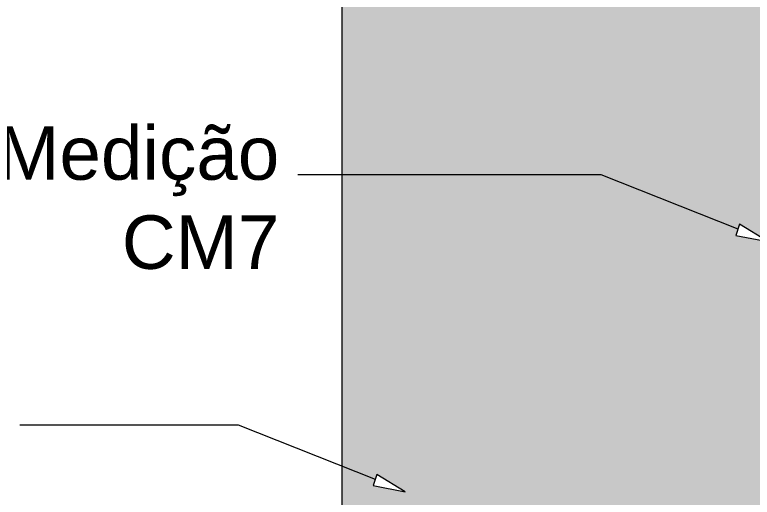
# Model space of a CAD drawing. Header units: millimetres. Extents: x 3949 to 6037, y -1956 to 1273.
# Drawn here: x 4798.23 to 4827.37, y -1577.38 to -1558.33 of the extents above; entities that cross this region are included whole.
import ezdxf

# ---------------------------------------------------------------- set-up
doc = ezdxf.new("R2010")
doc.units = ezdxf.units.MM
doc.layers.add('PADRÃO DE ENTRADA', color=7, linetype='Continuous', lineweight=0)
doc.styles.add('ARIAL', font='arial.ttf')

msp = doc.modelspace()

# ---------------------------------------------------------------- hatches: boundary and pattern name
at = {"layer": 'PADRÃO DE ENTRADA', "true_color": 0xffdf7e}
h = msp.add_hatch(color=41, dxfattribs=at)
h.dxf.hatch_style = 1
h.paths.add_polyline_path([(4835.431, -1550.93), (4835.089, -1550.93), (4834.747, -1550.93), (4829.817, -1550.93), (4829.621, -1550.93), (4812.681, -1550.93), (4812.241, -1550.93), (4811.948, -1550.93), (4811.607, -1550.93), (4811.167, -1550.93), (4811.167, -1564.646), (4821.403, -1564.646), (4826.808, -1566.788), (4826.871, -1566.598), (4827.994, -1567.282), (4826.725, -1567.038), (4826.808, -1566.788), (4821.403, -1564.646), (4811.167, -1564.646), (4811.167, -1576.153), (4812.471, -1576.67), (4812.534, -1576.48), (4813.657, -1577.164), (4812.388, -1576.92), (4812.471, -1576.67), (4811.167, -1576.153), (4811.167, -1595.503), (4835.146, -1595.503), (4835.146, -1594.087), (4836.416, -1594.087), (4836.416, -1595.503), (4846.509, -1595.503), (4846.266, -1550.93), (4836.407, -1550.93), (4836.407, -1561.084), (4842.998, -1561.084), (4842.998, -1585.273), (4836.855, -1585.273), (4836.855, -1586.201), (4834.512, -1586.201), (4834.512, -1585.273), (4831.633, -1585.273), (4831.633, -1585.726), (4830.181, -1585.726), (4830.181, -1585.273), (4828.488, -1585.273), (4828.488, -1561.084), (4835.431, -1561.084)])
h.paths.add_polyline_path([(4826.71, -1578.262), (4826.71, -1578.554), (4827.281, -1578.554), (4827.281, -1579.188), (4826.71, -1579.188), (4826.71, -1579.455), (4815.223, -1579.455), (4815.223, -1579.188), (4814.626, -1579.188), (4814.626, -1578.554), (4815.223, -1578.554), (4815.223, -1578.262)], flags=16)
h.paths.add_polyline_path([(4826.114, -1578.554), (4826.114, -1578.452), (4826.571, -1578.452), (4826.571, -1579.29), (4826.114, -1579.29), (4815.819, -1579.188), (4815.819, -1579.29), (4815.337, -1579.29), (4815.337, -1578.452), (4815.819, -1578.452), (4815.819, -1578.554)], flags=0)
h.paths.add_polyline_path([(4825.313, -1595.606), (4832.7, -1595.606), (4832.7, -1592.362), (4825.313, -1592.362)], flags=9)

# ---------------------------------------------------------------- linework, layer by layer
at = {"layer": 'PADRÃO DE ENTRADA', "color": 7, "lineweight": 5}
for points in [[(4811.167, -1595.503), (4811.167, -1550.93)], [(4813.608, -1577.164), (4813.608, -1577.164)], [(4813.608, -1577.164), (4813.608, -1577.164)], [(4813.608, -1577.164), (4813.608, -1577.164)], [(4813.657, -1577.164), (4813.657, -1577.164)], [(4813.657, -1577.164), (4813.657, -1577.164)], [(4813.657, -1577.164), (4813.657, -1577.164)]]:
    msp.add_lwpolyline(points, dxfattribs=at)
at = {"layer": 'PADRÃO DE ENTRADA', "color": 150, "lineweight": 5, "true_color": 0x007eff}
for points in [[(4826.822, -1566.794), (4821.403, -1564.646), (4809.41, -1564.646)], [(4812.485, -1576.676), (4807.066, -1574.528), (4798.425, -1574.528)]]:
    msp.add_lwpolyline(points, dxfattribs=at)
for points in [[(4826.725, -1567.038), (4827.994, -1567.282), (4826.871, -1566.598)], [(4812.388, -1576.92), (4813.657, -1577.164), (4812.534, -1576.48)]]:
    msp.add_lwpolyline(points, close=True, dxfattribs=at)

# ---------------------------------------------------------------- texts
at = {"layer": 'PADRÃO DE ENTRADA', "color": 30, "insert": (4808.682, -1562.731), "char_height": 2.11077, "width": 28.84839, "attachment_point": 3, "style": 'ARIAL'}
msp.add_mtext('Caixa de Medição\\PCM7', dxfattribs=at)

doc.saveas('drawing.dxf')
